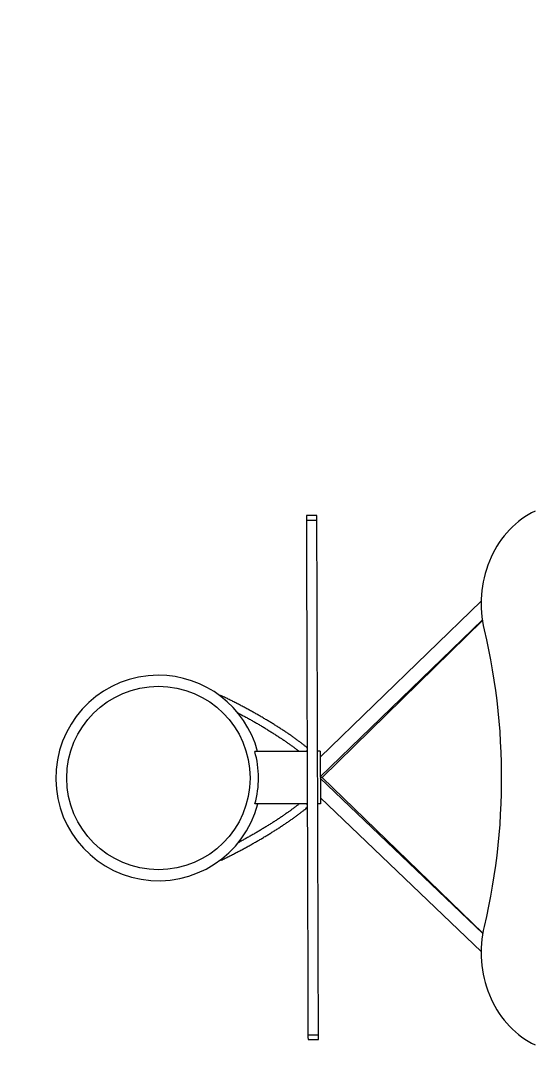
# Model space of a CAD drawing. Header units: millimetres. Extents: x -6796 to 9036, y -6828 to 5710.
# Drawn here: x -4102 to -3124, y -2825 to -829 of the extents above; entities that cross this region are included whole.
import ezdxf

# ---------------------------------------------------------------- set-up
doc = ezdxf.new("R2010")
doc.units = ezdxf.units.MM
doc.layers.add('DIKOM_РАЗМЕР_ЗОНА', color=7, linetype='Continuous')
doc.layers.add('DIKOM_РАЗМЕР_ОБЪЕКТА', color=7, linetype='Continuous')
doc.styles.add('style1', font='arial.ttf', dxfattribs={"width": 0.8})
doc.dimstyles.new('1-50', dxfattribs={"dimtxt": 300, "dimasz": 200, "dimexe": 100, "dimexo": 0, "dimgap": 100, "dimtad": 1, "dimtxsty": 'style1', "dimcen": 200, "dimclrd": 7, "dimclre": 7, "dimclrt": 7, "dimadec": 1, "dimazin": 2, "dimtfac": 1, "dimtmove": 0, "dimatfit": 2, "dimfxl": 0, "dimlwd": 25, "dimlwe": 18, "dimarcsym": 0})

# ---------------------------------------------------------------- blocks, each defined once
blk = doc.blocks.new('*D11')
at = {"layer": 'Defpoints', "color": 0, "transparency": 16777216}
for p in [(-5295.5, 688.9), (5479.4, 352.8), (5479.4, -5858.2)]:
    blk.add_point(p, dxfattribs=at)
at = {"layer": 'DIKOM_РАЗМЕР_ОБЪЕКТА', "color": 7, "lineweight": 18, "transparency": 16777216}
for p, q in [((-5295.5, 688.9), (-5295.5, -5958.2)), ((5479.4, 352.8), (5479.4, -5958.2))]:
    blk.add_line(p, q, dxfattribs=at)
at = {"layer": 'DIKOM_РАЗМЕР_ОБЪЕКТА', "color": 7, "lineweight": 25, "transparency": 16777216}
blk.add_line((-5095.5, -5858.2), (5279.4, -5858.2), dxfattribs=at)
at = {"layer": 'DIKOM_РАЗМЕР_ОБЪЕКТА', "color": 7, "transparency": 16777216}
for points in [[(-5095.5, -5824.9), (-5095.5, -5891.5), (-5295.5, -5858.2)], [(5279.4, -5824.9), (5279.4, -5891.5), (5479.4, -5858.2)]]:
    blk.add_solid(points, dxfattribs=at)
at = {"layer": 'DIKOM_РАЗМЕР_ОБЪЕКТА', "color": 7, "transparency": 16777216, "insert": (180.3, -5605), "char_height": 300, "attachment_point": 5, "style": 'style1'}
blk.add_mtext('10800', dxfattribs=at)
blk = doc.blocks.new('*D14')
at = {"layer": 'Defpoints', "color": 0, "transparency": 16777216}
for p in [(-6795.5, 688.9), (6979.4, 688.9), (6979.4, -6727.8)]:
    blk.add_point(p, dxfattribs=at)
at = {"layer": 'DIKOM_РАЗМЕР_ЗОНА', "color": 7, "lineweight": 18, "transparency": 16777216}
for p, q in [((-6795.5, 688.9), (-6795.5, -6827.8)), ((6979.4, 688.9), (6979.4, -6827.8))]:
    blk.add_line(p, q, dxfattribs=at)
at = {"layer": 'DIKOM_РАЗМЕР_ЗОНА', "color": 7, "lineweight": 25, "transparency": 16777216}
blk.add_line((-6595.5, -6727.8), (6779.4, -6727.8), dxfattribs=at)
at = {"layer": 'DIKOM_РАЗМЕР_ЗОНА', "color": 7, "transparency": 16777216}
for points in [[(-6595.5, -6694.5), (-6595.5, -6761.2), (-6795.5, -6727.8)], [(6779.4, -6694.5), (6779.4, -6761.2), (6979.4, -6727.8)]]:
    blk.add_solid(points, dxfattribs=at)
at = {"layer": 'DIKOM_РАЗМЕР_ЗОНА', "color": 7, "transparency": 16777216, "insert": (26, -6474.6), "char_height": 300, "attachment_point": 5, "style": 'style1'}
blk.add_mtext('13800', dxfattribs=at)

msp = doc.modelspace()

# ---------------------------------------------------------------- linework, layer by layer
at = {"color": 7, "linetype": 'Continuous', "lineweight": 15}
for p, q in [((-3537.308, -1772.381), (-3557.308, -1772.443)), ((-3557.28, -1781.398), (-3537.28, -1781.336)), ((-3223.508, -1936.161), (-3530.874, -2233.7)), ((-3530.758, -2271.026), (-3221.35, -1971.511)), ((-3526.874, -2272.351), (-3221.198, -1972.556)), ((-3555.91, -2222.441), (-3655.909, -2222.752)), ((-3655.909, -2222.765), (-3655.909, -2222.752)), ((-3530.91, -2222.363), (-3535.91, -2222.379)), ((-3530.91, -2222.363), (-3530.599, -2322.363)), ((-3220.579, -2570.242), (-3530.75, -2273.699)), ((-3220.404, -2569.21), (-3526.874, -2272.351)), ((-3530.634, -2311.026), (-3223.546, -2604.621)), ((-3555.599, -2322.44), (-3655.598, -2322.751)), ((-3655.598, -2322.738), (-3655.598, -2322.751)), ((-3530.599, -2322.363), (-3535.599, -2322.378)), ((-3554.228, -2763.483), (-3534.228, -2763.421)), ((-3554.2, -2772.438), (-3534.2, -2772.376))]:
    msp.add_line(p, q, dxfattribs=at)
at = {"color": 7, "linetype": 'Continuous', "lineweight": 15, "flags": 128}
for points in [[(-3557.308, -1772.443), (-3557.307, -1772.59), (-3557.306, -1773.031), (-3557.304, -1773.761), (-3557.301, -1774.772), (-3557.297, -1776.056), (-3557.292, -1777.598), (-3557.286, -1779.385), (-3557.28, -1781.398)], [(-3537.28, -1781.336), (-3537.286, -1779.323), (-3537.292, -1777.536), (-3537.297, -1775.994), (-3537.301, -1774.71), (-3537.304, -1773.699), (-3537.306, -1772.969), (-3537.307, -1772.528), (-3537.308, -1772.381)], [(-3120.621, -1764.357), (-3127.273, -1767.657), (-3133.793, -1771.292), (-3140.168, -1775.255), (-3146.386, -1779.537), (-3152.434, -1784.131), (-3158.302, -1789.028), (-3163.978, -1794.219), (-3169.45, -1799.692), (-3174.709, -1805.439), (-3179.743, -1811.446), (-3184.544, -1817.704), (-3189.102, -1824.2), (-3193.408, -1830.92), (-3197.454, -1837.853), (-3201.231, -1844.985), (-3204.734, -1852.302), (-3207.954, -1859.79), (-3210.886, -1867.433), (-3213.524, -1875.219), (-3215.862, -1883.13), (-3217.897, -1891.154), (-3219.625, -1899.272), (-3221.041, -1907.471), (-3222.144, -1915.733), (-3222.931, -1924.044), (-3223.4, -1932.386), (-3223.552, -1940.744), (-3223.384, -1949.102), (-3222.899, -1957.443), (-3222.096, -1965.752), (-3220.977, -1974.011), (-3219.545, -1982.206), (-3217.802, -1990.32)], [(-3557.28, -1781.398), (-3557.245, -1792.764), (-3557.209, -1804.374), (-3557.172, -1816.222), (-3557.134, -1828.301), (-3557.096, -1840.606), (-3557.057, -1853.13), (-3557.017, -1865.867), (-3556.977, -1878.811), (-3556.936, -1891.954), (-3556.895, -1905.291), (-3556.853, -1918.814), (-3556.81, -1932.517), (-3556.767, -1946.392), (-3556.724, -1960.433), (-3556.68, -1974.632), (-3556.635, -1988.983), (-3556.59, -2003.478), (-3556.544, -2018.109), (-3556.499, -2032.869), (-3556.452, -2047.751), (-3556.406, -2062.747), (-3556.359, -2077.85), (-3556.311, -2093.051), (-3556.264, -2108.344), (-3556.216, -2123.72), (-3556.168, -2139.171), (-3556.12, -2154.69), (-3556.072, -2170.269), (-3556.023, -2185.9), (-3555.974, -2201.574), (-3555.925, -2217.285), (-3555.877, -2233.024), (-3555.827, -2248.783), (-3555.779, -2264.553), (-3555.729, -2280.328), (-3555.681, -2296.099), (-3555.632, -2311.857), (-3555.583, -2327.596), (-3555.534, -2343.307), (-3555.485, -2358.982), (-3555.436, -2374.612), (-3555.388, -2390.191), (-3555.34, -2405.71), (-3555.292, -2421.162), (-3555.244, -2436.537), (-3555.197, -2451.83), (-3555.149, -2467.031), (-3555.102, -2482.134), (-3555.056, -2497.13), (-3555.009, -2512.012), (-3554.964, -2526.772), (-3554.918, -2541.404), (-3554.873, -2555.898), (-3554.829, -2570.249), (-3554.784, -2584.448), (-3554.741, -2598.489), (-3554.698, -2612.364), (-3554.655, -2626.067), (-3554.613, -2639.59), (-3554.572, -2652.927), (-3554.531, -2666.07), (-3554.491, -2679.014), (-3554.451, -2691.751), (-3554.412, -2704.275), (-3554.374, -2716.58), (-3554.336, -2728.659), (-3554.299, -2740.507), (-3554.263, -2752.117), (-3554.228, -2763.483)], [(-3534.228, -2763.421), (-3534.263, -2752.055), (-3534.299, -2740.445), (-3534.336, -2728.597), (-3534.374, -2716.518), (-3534.412, -2704.213), (-3534.451, -2691.689), (-3534.491, -2678.952), (-3534.531, -2666.008), (-3534.572, -2652.865), (-3534.613, -2639.528), (-3534.655, -2626.005), (-3534.698, -2612.302), (-3534.741, -2598.427), (-3534.785, -2584.386), (-3534.829, -2570.187), (-3534.873, -2555.836), (-3534.918, -2541.341), (-3534.964, -2526.71), (-3535.01, -2511.95), (-3535.056, -2497.068), (-3535.102, -2482.072), (-3535.149, -2466.969), (-3535.197, -2451.768), (-3535.244, -2436.475), (-3535.292, -2421.099), (-3535.34, -2405.648), (-3535.388, -2390.129), (-3535.437, -2374.55), (-3535.485, -2358.919), (-3535.534, -2343.245), (-3535.583, -2327.534), (-3535.632, -2311.795), (-3535.681, -2296.037), (-3535.73, -2280.266), (-3535.779, -2264.491), (-3535.828, -2248.72), (-3535.877, -2232.962), (-3535.925, -2217.223), (-3535.974, -2201.512), (-3536.023, -2185.837), (-3536.072, -2170.207), (-3536.12, -2154.628), (-3536.168, -2139.109), (-3536.216, -2123.657), (-3536.264, -2108.282), (-3536.311, -2092.989), (-3536.359, -2077.788), (-3536.406, -2062.685), (-3536.452, -2047.689), (-3536.499, -2032.807), (-3536.544, -2018.047), (-3536.59, -2003.416), (-3536.635, -1988.921), (-3536.68, -1974.57), (-3536.724, -1960.371), (-3536.767, -1946.33), (-3536.811, -1932.455), (-3536.853, -1918.752), (-3536.895, -1905.229), (-3536.937, -1891.892), (-3536.977, -1878.749), (-3537.018, -1865.805), (-3537.057, -1853.068), (-3537.096, -1840.544), (-3537.134, -1828.239), (-3537.172, -1816.16), (-3537.209, -1804.312), (-3537.245, -1792.702), (-3537.28, -1781.336)], [(-3217.802, -1990.32), (-3213.472, -2009.427), (-3209.444, -2028.623), (-3205.721, -2047.9), (-3202.304, -2067.252), (-3199.194, -2086.673), (-3196.391, -2106.157), (-3193.899, -2125.697), (-3191.715, -2145.286), (-3189.842, -2164.918), (-3188.281, -2184.586), (-3187.031, -2204.284), (-3186.093, -2224.005), (-3185.468, -2243.742), (-3185.155, -2263.49), (-3185.155, -2283.24), (-3185.468, -2302.988), (-3186.093, -2322.725), (-3187.031, -2342.446), (-3188.281, -2362.144), (-3189.842, -2381.812), (-3191.715, -2401.444), (-3193.899, -2421.033), (-3196.391, -2440.572), (-3199.194, -2460.056), (-3202.304, -2479.478), (-3205.721, -2498.83), (-3209.444, -2518.107), (-3213.472, -2537.302), (-3217.802, -2556.41)], [(-3556.789, -2222.444), (-3556.237, -2221.332), (-3555.916, -2220.429)], [(-3526.874, -2272.351), (-3526.917, -2272.351), (-3527.259, -2272.352), (-3527.938, -2272.354), (-3528.94, -2272.357), (-3530.249, -2272.361), (-3530.754, -2272.363)], [(-3555.592, -2324.452), (-3555.919, -2323.551), (-3556.478, -2322.443)], [(-3217.802, -2556.41), (-3219.545, -2564.524), (-3220.977, -2572.719), (-3222.096, -2580.978), (-3222.899, -2589.287), (-3223.384, -2597.628), (-3223.552, -2605.986), (-3223.4, -2614.344), (-3222.931, -2622.686), (-3222.144, -2630.997), (-3221.041, -2639.259), (-3219.625, -2647.458), (-3217.897, -2655.576), (-3215.862, -2663.599), (-3213.524, -2671.511), (-3210.886, -2679.296), (-3207.954, -2686.94), (-3204.734, -2694.428), (-3201.231, -2701.745), (-3197.454, -2708.876), (-3193.408, -2715.809), (-3189.102, -2722.53), (-3184.544, -2729.026), (-3179.743, -2735.283), (-3174.709, -2741.291), (-3169.45, -2747.038), (-3163.978, -2752.511), (-3158.302, -2757.701), (-3152.434, -2762.598), (-3146.386, -2767.193), (-3140.168, -2771.475), (-3133.793, -2775.438), (-3127.273, -2779.073), (-3120.621, -2782.373)], [(-3554.228, -2763.483), (-3554.222, -2765.496), (-3554.216, -2767.283), (-3554.211, -2768.826), (-3554.207, -2770.109), (-3554.204, -2771.12), (-3554.202, -2771.85), (-3554.201, -2772.291), (-3554.2, -2772.438)], [(-3534.2, -2772.376), (-3534.201, -2772.229), (-3534.202, -2771.788), (-3534.204, -2771.058), (-3534.208, -2770.047), (-3534.212, -2768.763), (-3534.216, -2767.221), (-3534.222, -2765.434), (-3534.228, -2763.421)]]:
    msp.add_lwpolyline(points, dxfattribs=at)
at = {"color": 7, "linetype": 'Continuous', "lineweight": 15}
msp.add_circle((-3839.753, -2273.323), 175, dxfattribs=at)
for centre, radius, start, end in [((-3839.753, -2273.323), 196, 90.178049, 345.398417), ((-3839.753, -2273.323), 196, 14.957681, 90.178049), ((-3720.608, -2117.351), 1.577, 95.04833, 152.794487), ((-3560.107, -2217.811), 4.433, 19.51281, 50.286643), ((-3828.673, -2273.289), 180, 344.054824, 16.301274), ((-3559.763, -2327.1), 4.428, 310.082777, 340.863655), ((-3719.638, -2428.548), 1.581, 207.62074, 265.178291)]:
    msp.add_arc(centre, radius, start, end, dxfattribs=at)
for points, knots in [([(-3557.274, -2214.401), (-3558.015, -2213.798), (-3560.178, -2212.036), (-3563.934, -2209.065), (-3568.606, -2205.472), (-3573.485, -2201.822), (-3578.56, -2198.124), (-3583.825, -2194.38), (-3589.271, -2190.595), (-3594.892, -2186.776), (-3600.679, -2182.926), (-3606.624, -2179.052), (-3612.717, -2175.159), (-3618.95, -2171.252), (-3625.313, -2167.337), (-3631.797, -2163.421), (-3638.392, -2159.508), (-3645.088, -2155.605), (-3651.875, -2151.718), (-3658.742, -2147.852), (-3665.679, -2144.013), (-3672.676, -2140.208), (-3679.721, -2136.442), (-3686.804, -2132.72), (-3693.914, -2129.048), (-3701.04, -2125.433), (-3708.171, -2121.88), (-3714.745, -2118.661), (-3718.93, -2116.652), (-3720.747, -2115.78)], [0, 0, 0, 0, 0.02001996, 0.05844298, 0.09679414, 0.13507562, 0.17329812, 0.2114718, 0.2496039, 0.28769981, 0.32576607, 0.36380672, 0.40182483, 0.43982356, 0.47780706, 0.5157754, 0.55373272, 0.59168021, 0.62961947, 0.66755162, 0.70547833, 0.74340142, 0.7813212, 0.81923995, 0.85715669, 0.89507487, 0.93299439, 0.970915, 1, 1, 1, 1]), ([(-3688.524, -2148.766), (-3688.492, -2148.783), (-3686.128, -2150.02), (-3681.462, -2152.519), (-3674.545, -2156.26), (-3667.689, -2160.039), (-3660.901, -2163.844), (-3654.194, -2167.67), (-3647.578, -2171.51), (-3641.064, -2175.358), (-3634.663, -2179.207), (-3628.385, -2183.052), (-3622.241, -2186.885), (-3616.241, -2190.701), (-3610.394, -2194.492), (-3604.711, -2198.252), (-3599.201, -2201.976), (-3593.872, -2205.656), (-3588.736, -2209.285), (-3583.797, -2212.858), (-3579.075, -2216.366), (-3574.844, -2219.583), (-3572.294, -2221.595), (-3571.161, -2222.488)], [0, 0, 0, 0, 0.00070214, 0.05131472, 0.10192489, 0.15253244, 0.20313439, 0.25373042, 0.30431752, 0.35489282, 0.40545706, 0.45600693, 0.50653864, 0.55704945, 0.60753736, 0.6579969, 0.70842671, 0.75881929, 0.80916859, 0.85947017, 0.90971255, 0.95988837, 1, 1, 1, 1]), ([(-3719.77, -2430.124), (-3718.528, -2429.519), (-3714.924, -2427.764), (-3708.943, -2424.802), (-3701.834, -2421.22), (-3694.727, -2417.574), (-3687.635, -2413.871), (-3680.568, -2410.117), (-3673.536, -2406.317), (-3666.552, -2402.478), (-3659.624, -2398.604), (-3652.764, -2394.702), (-3645.983, -2390.778), (-3639.29, -2386.838), (-3632.697, -2382.887), (-3626.212, -2378.932), (-3619.846, -2374.979), (-3613.608, -2371.033), (-3607.508, -2367.1), (-3601.555, -2363.187), (-3595.758, -2359.298), (-3590.126, -2355.439), (-3584.666, -2351.617), (-3579.387, -2347.835), (-3574.297, -2344.1), (-3569.401, -2340.415), (-3564.711, -2336.787), (-3560.545, -2333.476), (-3558.021, -2331.4), (-3556.913, -2330.488)], [0, 0, 0, 0, 0.01995629, 0.05788203, 0.09580485, 0.13372496, 0.1716432, 0.20956057, 0.24747799, 0.28539741, 0.32331794, 0.36124258, 0.39917141, 0.43710759, 0.47504931, 0.51300095, 0.55096292, 0.588937, 0.62692611, 0.66493162, 0.70295689, 0.74100418, 0.77907908, 0.81718369, 0.85532471, 0.89350803, 0.93174115, 0.97003273, 1, 1, 1, 1]), ([(-3570.856, -2322.488), (-3571.495, -2323.003), (-3573.518, -2324.633), (-3577.164, -2327.462), (-3581.775, -2330.965), (-3586.612, -2334.541), (-3591.648, -2338.176), (-3596.88, -2341.866), (-3602.298, -2345.604), (-3607.892, -2349.384), (-3613.653, -2353.197), (-3619.572, -2357.039), (-3625.639, -2360.902), (-3631.843, -2364.78), (-3638.174, -2368.666), (-3644.623, -2372.554), (-3651.177, -2376.437), (-3657.827, -2380.309), (-3664.562, -2384.163), (-3671.37, -2387.994), (-3678.243, -2391.792), (-3683.768, -2394.806), (-3687.012, -2396.536), (-3687.934, -2397.028)], [0, 0, 0, 0, 0.02307181, 0.07301077, 0.12304401, 0.17315796, 0.22333899, 0.27357795, 0.32386656, 0.37419741, 0.42456421, 0.47496304, 0.52538915, 0.5758375, 0.62630533, 0.676792, 0.727292, 0.77780332, 0.82832574, 0.87885541, 0.92939095, 0.97993278, 1, 1, 1, 1])]:
    msp.add_open_spline(points, degree=3, knots=knots, dxfattribs=at)

# ---------------------------------------------------------------- dimensions: what is measured, and where the dimension line sits
at = {"layer": 'DIKOM_РАЗМЕР_ЗОНА', "color": 3}
dim = msp.add_linear_dim(base=(6979.369, -6727.833), p1=(-6795.523, 688.881), p2=(6979.369, 688.881), text='13800', dimstyle='1-50', dxfattribs=at)
dim.commit()
dim.dimension.update_dxf_attribs({"geometry": '*D14', "text_midpoint": (26.027, -6727.833), "dimtype": 160})
at = {"layer": 'DIKOM_РАЗМЕР_ОБЪЕКТА', "color": 3}
dim = msp.add_linear_dim(base=(5479.369, -5858.185), p1=(-5295.523, 688.88), p2=(5479.369, 352.849), text='10800', dimstyle='1-50', dxfattribs=at)
dim.commit()
dim.dimension.update_dxf_attribs({"geometry": '*D11', "text_midpoint": (180.342, -5858.185), "dimtype": 160})

doc.saveas('drawing.dxf')
